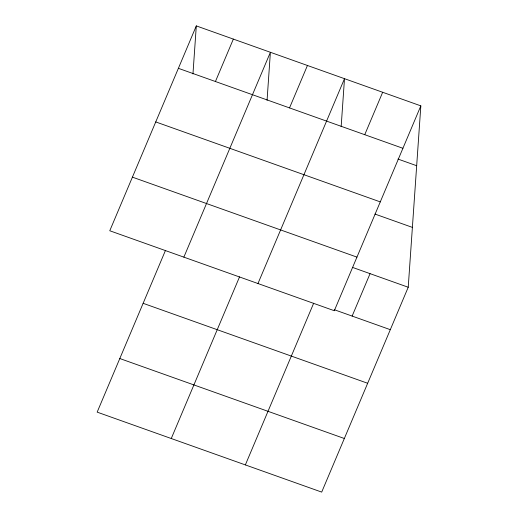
<?xml version="1.0" encoding="UTF-8"?>
<svg xmlns="http://www.w3.org/2000/svg" width="518" height="518" viewBox="0 0 518 518"><rect width="100%" height="100%" fill="white"/><g stroke="black" fill="none" stroke-linecap="round" stroke-linejoin="round"><path stroke-width="0.78" d="M192.961 73.944L196.303 25.9L420.836 105.866L408.229 287.244L321.697 492.1L97.164 412.134L165.462 250.453M267.061 100.33L270.396 52.286L183.864 257.142M341.155 126.722L344.496 78.678L257.964 283.534M196.303 25.9L109.771 230.756L334.304 310.722L420.836 105.866M215.43 81.52L233.353 39.096M289.523 107.912L307.446 65.482M171.257 438.526L239.556 276.839M364.743 134.699L382.666 92.269M245.357 464.911L313.655 303.231M352.136 316.077L370.059 273.653M178.38 68.324L402.913 148.29M397.966 159.058L416.679 165.721M155.737 121.924L380.277 201.891M374.967 214.064L412.393 227.389M132.414 177.15L356.947 257.116M352.849 267.521L408.229 287.244M334.175 309.68L390.307 329.675M143.13 303.308L367.67 383.275M119.807 358.534L344.34 438.5"/></g></svg>
